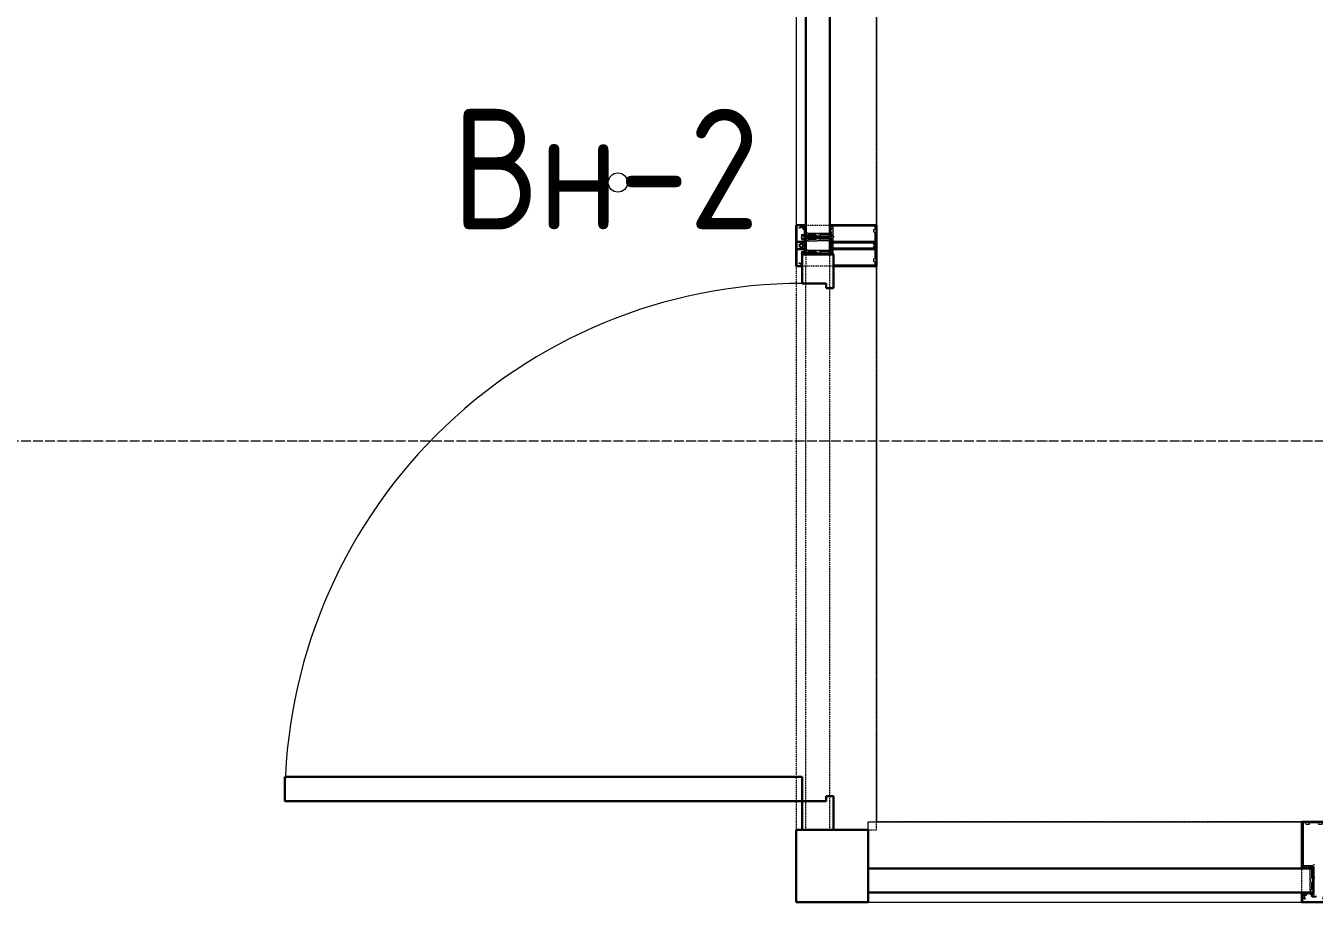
# Model space of a CAD drawing. Header units: millimetres. Extents: x 749182 to 2267578, y 70462 to 311449.
# Drawn here: x 1978519 to 1981193, y 74966 to 76785 of the extents above; entities that cross this region are included whole.
import ezdxf

# ---------------------------------------------------------------- set-up
doc = ezdxf.new("R2010")
doc.units = ezdxf.units.MM
for name, pattern in [('ADSK_Линия сетки', [25, 20, -2.5, 0, -2.5]), ('ADSK_Сверху', [4.5, 3, -1.5]), ('осеваяX2', [4, 2.5, -0.5, 0.5, -0.5])]:
    doc.linetypes.add(name, pattern=pattern)
for name, color, linetype, lineweight in [('Витраж', 7, 'Continuous', 9), ('Двери', 7, 'Continuous', 20), ('Марки', 7, 'Continuous', 20), ('Оси', 165, 'осеваяX2', 13), ('Панели витража', 7, 'Continuous', 9), ('Перекрытие', 7, 'Continuous', 18), ('Узлы', 7, 'Continuous', 18)]:
    doc.layers.add(name, color=color, linetype=linetype, lineweight=lineweight)
doc.styles.add('GOST Common_2', font='GOST_Common.ttf', dxfattribs={"width": 0.9, "height": 200})

# ---------------------------------------------------------------- blocks, each defined once
blk = doc.blocks.new('Системная панель - ADSK_Глухая_50 мм штриховка-1778540-01 План 1-го этажа маркировочный')
at = {"layer": 'Панели витража', "color": 253, "linetype": 'ADSK_Сверху', "true_color": 0xaaaaaa}
for p, q in [((-595, 25), (-618.8125, 25)), ((-618.8125, -25), (-618.8125, 25)), ((618.8125, 25), (595, 25)), ((618.8125, 25), (618.8125, -25)), ((-618.8125, -25), (-595, -25)), ((595, -25), (618.8125, -25))]:
    blk.add_line(p, q, dxfattribs=at)
blk = doc.blocks.new('Прямоугольный импост - 50х167мм-1778379-01 План 1-го этажа маркировочный')
at = {"layer": 'Витраж', "color": 253, "linetype": 'ADSK_Сверху', "true_color": 0xaaaaaa}
for p, q in [((21917.4, 1994.5), (21897.4, 1994.5)), ((21897.4, 1994.5), (21897.4, 1944.5)), ((21967.4, 1994.5), (21917.4, 1994.5)), ((21917.4, 1968.3), (21917.4, 1994.5)), ((22064.4, 1994.5), (21967.4, 1994.5)), ((21967.4, 1968.3), (21967.4, 1994.5)), ((22064.4, 1944.5), (22064.4, 1994.5)), ((21897.4, 754.5), (21897.4, 704.5)), ((22064.4, 704.5), (22064.4, 754.5)), ((21917.4, 728.3), (21917.4, 730.7)), ((21967.4, 728.3), (21967.4, 730.7)), ((21897.4, 704.5), (21917.4, 704.5)), ((21967.4, 704.5), (22064.4, 704.5))]:
    blk.add_line(p, q, dxfattribs=at)
blk = doc.blocks.new('Прямоугольный импост - 50х167мм-1777086-01 План 1-го этажа маркировочный')
at = {"layer": 'Витраж', "color": 253, "linetype": 'ADSK_Сверху', "true_color": 0xaaaaaa}
for p, q in [((21917.4, 1944.5), (21897.4, 1944.5)), ((21897.4, 1944.5), (21897.4, 754.5)), ((21967.4, 1944.5), (21917.4, 1944.5)), ((21917.4, 754.5), (21917.4, 1944.5)), ((22064.4, 1944.5), (21967.4, 1944.5)), ((21967.4, 754.5), (21967.4, 1944.5)), ((22064.4, 754.5), (22064.4, 1944.5)), ((21897.4, 754.5), (21917.4, 754.5)), ((21917.4, 754.5), (21967.4, 754.5)), ((21967.4, 754.5), (22064.4, 754.5))]:
    blk.add_line(p, q, dxfattribs=at)
blk = doc.blocks.new('Прямоугольный импост - 50х167мм-V12-01 План 1-го этажа маркировочный')
at = {"layer": 'Витраж', "color": 253, "linetype": 'ADSK_Сверху', "true_color": 0xaaaaaa}
for p, q in [((-25, 25), (-25, 122)), ((-25, 122), (25, 122)), ((-25, -45), (-25, -25)), ((25, -45), (-25, -45))]:
    blk.add_line(p, q, dxfattribs=at)
blk = doc.blocks.new('Прямоугольный импост - 50х167мм-1775888-01 План 1-го этажа маркировочный')
at = {"layer": 'Витраж', "color": 253, "linetype": 'ADSK_Сверху', "true_color": 0xaaaaaa}
for p, q in [((25597.4, -483.5), (25572.4, -483.5)), ((27272.4, -483.5), (27247.4, -483.5)), ((25573.6, -580.5), (25572.4, -580.5)), ((27272.4, -580.5), (27271.2, -580.5)), ((25573.6, -630.5), (25572.4, -630.5)), ((27272.4, -630.5), (27271.2, -630.5)), ((25572.4, -650.5), (25597.4, -650.5)), ((27247.4, -650.5), (27272.4, -650.5))]:
    blk.add_line(p, q, dxfattribs=at)
blk = doc.blocks.new('Прямоугольный импост - 50х167мм-V13-01 План 1-го этажа маркировочный')
at = {"layer": 'Витраж', "color": 253, "linetype": 'ADSK_Сверху', "true_color": 0xaaaaaa}
for p, q in [((22047.4, -500.5), (22047.4, -580.5)), ((22947.4, -483.5), (22064.4, -483.5)), ((22947.4, -580.5), (22947.4, -483.5)), ((22047.4, -580.5), (22047.4, -630.5)), ((22947.4, -580.5), (22047.4, -580.5)), ((22947.4, -630.5), (22947.4, -580.5)), ((22047.4, -630.5), (22047.4, -650.5)), ((22947.4, -630.5), (22047.4, -630.5)), ((22947.4, -650.5), (22947.4, -630.5)), ((22047.4, -650.5), (22947.4, -650.5))]:
    blk.add_line(p, q, dxfattribs=at)
blk = doc.blocks.new('Прямоугольный импост - 50х167мм-1778327-01 План 1-го этажа маркировочный')
at = {"layer": 'Витраж', "color": 253, "linetype": 'ADSK_Сверху', "true_color": 0xaaaaaa}
for p, q in [((-25, 122), (25, 122)), ((25, -45), (-25, -45))]:
    blk.add_line(p, q, dxfattribs=at)
blk = doc.blocks.new('Системная панель - ADSK_Cтеклопакет_50мм-1778394-01 План 1-го этажа маркировочный')
at = {"layer": 'Панели витража', "color": 253, "linetype": 'ADSK_Сверху', "true_color": 0xaaaaaa}
for p, q in [((16.3125, 25), (-16.3125, 25)), ((-16.3125, -25), (-16.3125, 25)), ((16.3125, 25), (16.3125, -25)), ((-16.3125, -25), (16.3125, -25))]:
    blk.add_line(p, q, dxfattribs=at)
blk = doc.blocks.new('Прямоугольный импост - 50х167мм-V15-01 План 1-го этажа маркировочный')
at = {"layer": 'Витраж', "color": 253, "linetype": 'ADSK_Сверху', "true_color": 0xaaaaaa}
for p, q in [((-25, 122), (25, 122)), ((25, 122), (25, 25)), ((25, -25), (25, -45)), ((25, -45), (-25, -45))]:
    blk.add_line(p, q, dxfattribs=at)
blk = doc.blocks.new('Системная панель - ADSK_Cтеклопакет_50мм-1788444-01 План 1-го этажа маркировочный')
at = {"layer": 'Панели витража', "color": 253, "linetype": 'ADSK_Сверху', "true_color": 0xaaaaaa}
for p, q in [((596.90625, 25), (573.09375, 25)), ((596.90625, 25), (596.90625, -25)), ((573.09375, -25), (596.90625, -25))]:
    blk.add_line(p, q, dxfattribs=at)
blk = doc.blocks.new('Прямоугольный импост - 50х167мм-1777245-01 План 1-го этажа маркировочный')
at = {"layer": 'Витраж', "color": 253, "linetype": 'ADSK_Сверху', "true_color": 0xaaaaaa}
for p, q in [((28277.4, 1944.5), (28180.4, 1944.5)), ((28180.4, 1944.5), (28180.4, 774.5)), ((28327.4, 1944.5), (28277.4, 1944.5)), ((28277.4, 1944.5), (28277.4, 774.5)), ((28347.4, 1944.5), (28327.4, 1944.5)), ((28327.4, 1944.5), (28327.4, 774.5)), ((28347.4, 774.5), (28347.4, 1944.5)), ((28180.4, 774.5), (28277.4, 774.5)), ((28277.4, 774.5), (28327.4, 774.5)), ((28327.4, 774.5), (28347.4, 774.5))]:
    blk.add_line(p, q, dxfattribs=at)
blk = doc.blocks.new('Системная панель - ADSK_Cтеклопакет_50мм-V16-01 План 1-го этажа маркировочный')
at = {"layer": 'Панели витража', "color": 253, "linetype": 'ADSK_Сверху', "true_color": 0xaaaaaa}
for p, q in [((-438.09375, 25), (-461.90625, 25)), ((-461.90625, -25), (-461.90625, 25)), ((-461.90625, -25), (-438.09375, -25))]:
    blk.add_line(p, q, dxfattribs=at)
blk = doc.blocks.new('AC_ДверьВитражная_Однопольная_Алюминиевая - Двн-2-1795641-01 План 1-го этажа маркировочный')
at = {"layer": 'Двери', "lineweight": 30}
for p, q in [((-536.90625, 1106.3125), (-486.90625, 1106.3125)), ((-536.90625, 32.5), (-536.90625, 1106.3125)), ((-486.90625, 1106.3125), (-486.90625, 32.5)), ((-596.90625, 32.5), (-536.90625, 32.5)), ((-596.90625, -32.5), (-596.90625, 32.5)), ((-486.90625, 32.5), (-536.90625, 32.5)), ((-536.90625, 32.5), (-536.90625, -17.5)), ((536.90625, 32.5), (596.90625, 32.5)), ((536.90625, -17.5), (536.90625, 32.5)), ((596.90625, 32.5), (596.90625, -32.5)), ((-536.90625, -17.5), (-526.90625, -17.5)), ((-526.90625, -17.5), (-526.90625, -32.5)), ((526.90625, -17.5), (536.90625, -17.5)), ((526.90625, -32.5), (526.90625, -17.5)), ((-526.90625, -32.5), (-596.90625, -32.5)), ((596.90625, -32.5), (526.90625, -32.5))]:
    blk.add_line(p, q, dxfattribs=at)
at = {"layer": 'Двери'}
blk.add_arc((-536.90625, 32.5), 1073.8125, 360, 90, dxfattribs=at)
blk = doc.blocks.new('Системная панель - ADSK_Cтеклопакет_50мм-1788433-01 План 1-го этажа маркировочный')
at = {"layer": 'Панели витража', "lineweight": 30}
for p, q in [((618.8125, 25), (-618.8125, 25)), ((-618.8125, 25), (-618.8125, -25)), ((618.8125, -25), (618.8125, 25)), ((-618.8125, -25), (618.8125, -25))]:
    blk.add_line(p, q, dxfattribs=at)
blk = doc.blocks.new('Прямоугольный импост - 50х167мм-1777302-01 План 1-го этажа маркировочный')
at = {"layer": 'Витраж'}
for p, q in [((21917.4, 1994.5), (21967.4, 1994.5)), ((21897.4, 1944.5), (21897.4, 1927.4)), ((21897.4, 1927.4), (21897.4, 754.5)), ((22064.4, 1944.5), (22064.4, 1927.2)), ((22064.4, 1927.2), (22064.4, 754.5))]:
    blk.add_line(p, q, dxfattribs=at)
blk = doc.blocks.new('Прямоугольный импост - 50х167-1638810-01 План 1-го этажа маркировочный')
at = {"layer": 'Узлы'}
for p, q in [((-25, 122.5), (-25, 25.5)), ((25, 122.5), (-25, 122.5)), ((-22.5, 28), (-22.5, 120)), ((-22.5, 120), (-17.6, 120)), ((-16.1, 118.4), (-16.1, 116.9)), ((-16.1, 116.9), (-10.2, 116.9)), ((-10.2, 116.9), (-10.2, 118.4)), ((-8.6, 120), (8.6, 120)), ((10.2, 118.4), (10.2, 116.9)), ((10.2, 116.9), (16.1, 116.9)), ((16.1, 116.9), (16.1, 118.4)), ((17.6, 120), (22.5, 120)), ((22.5, 120), (22.5, 28)), ((25, 25.5), (25, 122.5)), ((-21, 28), (-22.5, 28)), ((-21, 31.1), (-21, 28)), ((-4.1, 31.8), (-20.2, 31.8)), ((-17.2, 29.3), (-15.8, 29.3)), ((-11, 26.3), (-11, 28.5)), ((-10.5, 29.3), (-10.5, 27.4)), ((-10.2, 29.3), (-5.9, 29.3)), ((-5.4, 5.1), (-5.4, 27.8)), ((-5.1, 28.5), (-5.1, 26.3)), ((-2.6, 28.8), (-2.6, 30.3)), ((2.6, 28.8), (-2.6, 28.8)), ((2.6, 30.3), (2.6, 28.8)), ((20.2, 31.8), (4.1, 31.8)), ((5.1, 26.3), (5.1, 28.5)), ((5.4, 27.8), (5.4, 5.1)), ((5.9, 29.3), (10.2, 29.3)), ((10.5, 27.4), (10.5, 29.3)), ((11, 28.5), (11, 26.3)), ((15.8, 29.3), (17.2, 29.3)), ((21, 28), (21, 31.1)), ((22.5, 28), (21, 28)), ((-25, 25.5), (-18.1, 25.5)), ((-15, 25.5), (-11.8, 25.5)), ((-9.7, 26.7), (-8, 26.7)), ((-8, 26.7), (-8, 2.5)), ((-8, -19.1), (-8, 0)), ((-7.7, 2.2), (-6.7, 2.2)), ((-6.7, 0.3), (-7.7, 0.3)), ((-6.4, 2), (-6.4, 0.6)), ((-3.5, 5.1), (-5.4, 5.1)), ((-4.3, 25.5), (-0.8, 25.5)), ((-2.5, -1.3), (-1.1, 4.3)), ((-0.8, 25.5), (0, 26.3)), ((0, 26.3), (0.8, 25.5)), ((0.8, 25.5), (4.3, 25.5)), ((1.1, 4.3), (2.5, -1.3)), ((5.4, 5.1), (3.5, 5.1)), ((6.4, 0.6), (6.4, 2)), ((6.7, 2.2), (7.7, 2.2)), ((7.7, 0.3), (6.7, 0.3)), ((8, 2.5), (8, 26.7)), ((8, 26.7), (9.7, 26.7)), ((8, -19.1), (8, 0)), ((11.8, 25.5), (15, 25.5)), ((18.1, 25.5), (25, 25.5)), ((-25, -25), (-25, -29.7)), ((-22.4, -24.5), (-24.5, -24.5)), ((-5.7, -24.5), (-18.4, -24.5)), ((-6.9, -19.1), (-8, -19.1)), ((-6.9, -19.1), (-6.6, -19.5)), ((-6.6, -19.5), (-6.2, -19.1)), ((-6.2, -19.1), (-4.3, -19.1)), ((-5.3, -24.1), (-5.7, -24.5)), ((-5, -24.5), (-5.3, -24.1)), ((5, -24.5), (-5, -24.5)), ((-2.4, -0.9), (-4.9, -3.8)), ((-4.9, -3.8), (-4.9, -19.1)), ((-4.9, -3.8), (4.9, -3.8)), ((-4.3, -19.1), (-3.9, -19.5)), ((-3.9, -19.5), (-3.6, -19.1)), ((-3.6, -19.1), (-2.5, -19.1)), ((-2.5, -19.1), (-2.5, -1.1)), ((2.4, -0.9), (-2.4, -0.9)), ((4.9, -3.8), (2.4, -0.9)), ((2.5, -1.3), (2.5, -19.1)), ((2.5, -19.1), (3.6, -19.1)), ((3.6, -19.1), (3.9, -19.5)), ((3.9, -19.5), (4.3, -19.1)), ((4.3, -19.1), (6.2, -19.1)), ((4.9, -3.8), (4.9, -19.1)), ((5.3, -24.1), (5, -24.5)), ((5.7, -24.5), (5.3, -24.1)), ((18.4, -24.5), (5.7, -24.5)), ((6.2, -19.1), (6.6, -19.5)), ((6.6, -19.5), (6.9, -19.1)), ((8, -19.1), (6.9, -19.1)), ((24.5, -24.5), (22.4, -24.5)), ((25, -29.7), (25, -25)), ((-25, -32.3), (-25, -44.5)), ((-25, -44.5), (25, -44.5)), ((-24.2, -30.5), (-23.2, -30.5)), ((-23.7, -43.2), (-23.7, -32.8)), ((-23.7, -32.8), (-23, -32.8)), ((-8.4, -43.2), (-23.7, -43.2)), ((-23, -30.7), (-23.5, -30.7)), ((-22.8, -33), (-20.1, -37.6)), ((-19.3, -28.3), (-21.5, -28.3)), ((-19.9, -33.9), (-19.9, -30.5)), ((-19.9, -30.5), (-17, -30.5)), ((-18.4, -36.6), (-19.9, -33.9)), ((-15.5, -29), (-15.5, -27)), ((-15.5, -27), (-8.3, -27)), ((0, -43), (-8.4, -43.2)), ((-8.3, -27), (-7.6, -27.7)), ((-0.4, -27.7), (-7.6, -27.7)), ((-0.4, -27.7), (0, -27.3)), ((0, -27.3), (0.4, -27.7)), ((15.9, -43.2), (0, -43)), ((7.6, -27.7), (0.4, -27.7)), ((7.6, -27.7), (8.3, -27)), ((8.3, -27), (15.5, -27)), ((15.5, -27), (15.5, -29)), ((23.7, -43.2), (15.9, -43.2)), ((17, -30.5), (19.9, -30.5)), ((18, -27), (18, -26.8)), ((19.9, -33.9), (18.4, -36.6)), ((21.5, -28.3), (19.3, -28.3)), ((19.9, -30.5), (19.9, -33.9)), ((20.1, -37.6), (22.8, -33)), ((22.8, -26.8), (22.8, -27)), ((23.5, -30.7), (23, -30.7)), ((23, -32.8), (23.7, -32.8)), ((23.2, -30.5), (24.2, -30.5)), ((23.7, -32.8), (23.7, -43.2)), ((25, -44.5), (25, -32.3))]:
    blk.add_line(p, q, dxfattribs=at)
at = {"layer": 'Узлы', "lineweight": 9}
for p, q in [((0, 33.9), (-2.4, 31.5)), ((-2.4, 31.5), (-2.4, -0.9)), ((2.4, 31.5), (0, 33.9)), ((2.4, -0.9), (2.4, 31.5)), ((-8, -24.5), (-8, -19.1)), ((-2.5, -19.1), (-2.5, -24.5)), ((2.5, -19.1), (2.5, -24.5)), ((8, -19.1), (8, -24.5)), ((-6.3, -28.7), (-6.3, -27.7)), ((6.4, -28.7), (-6.3, -28.7)), ((-5.2, -32.2), (-5.2, -28.7)), ((-5.1, -32.3), (5.1, -32.3)), ((3.9, -33.1), (-3.9, -33.1)), ((-2.6, -32.2), (-2.6, -28.7)), ((2.6, -32.2), (2.6, -28.7)), ((5.2, -32.2), (5.2, -28.7)), ((6.4, -27.7), (6.4, -28.7))]:
    blk.add_line(p, q, dxfattribs=at)
at = {"layer": 'Узлы'}
for centre, radius, start, end in [((-17.6, 118.4), 1.52, 0, 90), ((-8.6, 118.4), 1.52, 90, 180), ((8.6, 118.4), 1.52, 0, 90), ((17.6, 118.4), 1.52, 90, 180), ((-20.2, 31.1), 0.762, 90, 180), ((-17.2, 28), 1.27, 90, 180), ((-16.2, 27.8), 2.29, 180, 225.1897), ((-15.8, 28), 1.27, 0, 90), ((-16.9, 27.8), 2.29, 314.8103, 0), ((-10.2, 28.5), 0.762, 90, 180), ((-9.7, 27.4), 0.762, 180, 270), ((-6.9, 27.8), 1.52, 360, 90), ((-5.9, 28.5), 0.762, 0, 90), ((-4.1, 30.3), 1.52, 360, 90), ((4.1, 30.3), 1.52, 90, 180), ((5.9, 28.5), 0.762, 90, 180), ((6.9, 27.8), 1.52, 90, 180), ((9.7, 27.4), 0.762, 270, 0), ((10.2, 28.5), 0.762, 0, 90), ((15.8, 28), 1.27, 90, 180), ((16.9, 27.8), 2.29, 180, 225.1897), ((17.2, 28), 1.27, 0, 90), ((16.2, 27.8), 2.29, 314.8103, 0), ((20.2, 31.1), 0.762, 0, 90), ((-18.1, 25.9), 0.381, 270, 45.1897), ((-15, 25.9), 0.381, 134.8103, 270), ((-11.8, 26.3), 0.762, 270, 0), ((-7.7, 2.5), 0.254, 180, 270), ((-7.7, 0), 0.254, 90, 180), ((-6.7, 2), 0.254, 360, 90), ((-6.7, 0.6), 0.254, 270, 360), ((-4.3, 26.3), 0.762, 180, 270), ((0, 4), 3.63, 17.5064, 162.4936), ((0, 4), 1.09, 15, 165), ((4.3, 26.3), 0.762, 270, 0), ((6.7, 2), 0.254, 90, 180), ((6.7, 0.6), 0.254, 180, 270), ((7.7, 2.5), 0.254, 270, 0), ((7.7, 0), 0.254, 0, 90), ((11.8, 26.3), 0.762, 180, 270), ((15, 25.9), 0.381, 270, 45.1897), ((18.1, 25.9), 0.381, 134.8103, 270), ((-24.5, -25), 0.508, 90, 180), ((-20.5, -26.8), 2.29, 134.8103, 180), ((-22.4, -24.9), 0.381, 314.8103, 90), ((-18.4, -24.9), 0.381, 90, 225.1897), ((-20.3, -26.8), 2.29, 0, 45.1897), ((20.3, -26.8), 2.29, 134.8103, 180), ((18.4, -24.9), 0.381, 314.8103, 90), ((22.4, -24.9), 0.381, 90, 225.1897), ((20.5, -26.8), 2.29, 0, 45.1897), ((24.5, -25), 0.508, 0, 90), ((-24.2, -29.7), 0.762, 180, 270), ((-23.5, -32.3), 1.52, 90, 180), ((-23.2, -31.8), 1.27, 288.6629, 90), ((-23, -31.8), 1.02, 270, 90), ((-21.5, -27), 1.27, 180, 270), ((-19.3, -37.1), 1.02, 210, 30), ((-19.3, -27), 1.27, 270, 0), ((-17, -29), 1.52, 270, 0), ((17, -29), 1.52, 180, 270), ((19.3, -27), 1.27, 180, 270), ((19.3, -37.1), 1.02, 150, 330), ((21.5, -27), 1.27, 270, 0), ((23.2, -31.8), 1.27, 90, 251.3371), ((23, -31.8), 1.02, 90, 270), ((23.5, -32.3), 1.52, 360, 90), ((24.2, -29.7), 0.762, 270, 0)]:
    blk.add_arc(centre, radius, start, end, dxfattribs=at)
at = {"layer": 'Узлы', "lineweight": 9}
for centre, radius, start, end in [((-3.9, -31.7), 1.38, 200.9416, 339.0732), ((0, -28.9), 4.19, 234.2873, 305.7127), ((3.9, -31.7), 1.38, 200.9416, 339.0732)]:
    blk.add_arc(centre, radius, start, end, dxfattribs=at)
blk = doc.blocks.new('Прямоугольный импост - 50х167мм-1788423-01 План 1-го этажа маркировочный')
at = {"layer": 'Витраж', "lineweight": 30}
for p, q in [((-25, 25), (-25, 122)), ((-25, 122), (25, 122)), ((25, 122), (25, 25)), ((-1.1875, 25), (-25, 25)), ((-1.1875, -25), (-1.1875, 25)), ((25, 25), (1.1875, 25)), ((1.1875, 25), (1.1875, -25)), ((-25, -45), (-25, -25)), ((-25, -25), (-1.1875, -25)), ((1.1875, -25), (25, -25)), ((25, -25), (25, -45)), ((25, -45), (-25, -45))]:
    blk.add_line(p, q, dxfattribs=at)
blk = doc.blocks.new('Системная панель - ADSK_Cтеклопакет_50мм-1778486-01 План 1-го этажа маркировочный')
at = {"layer": 'Панели витража', "lineweight": 30}
for p, q in [((461.90625, 25), (-461.90625, 25)), ((-461.90625, 25), (-461.90625, -25)), ((461.90625, -25), (461.90625, 25)), ((-461.90625, -25), (461.90625, -25))]:
    blk.add_line(p, q, dxfattribs=at)
blk = doc.blocks.new('Прямоугольный импост - 50х167-V217-01 План 1-го этажа маркировочный')
at = {"layer": 'Узлы'}
for p, q in [((-25, 122.5), (-25, 33)), ((25, 122.5), (-25, 122.5)), ((-22.5, 33), (-22.5, 120)), ((-22.5, 120), (-17.6, 120)), ((-16.1, 118.4), (-16.1, 116.9)), ((-16.1, 116.9), (-10.2, 116.9)), ((-10.2, 116.9), (-10.2, 118.4)), ((-8.6, 120), (8.6, 120)), ((10.2, 118.4), (10.2, 116.9)), ((10.2, 116.9), (16.1, 116.9)), ((16.1, 116.9), (16.1, 118.4)), ((17.6, 120), (22.5, 120)), ((22.5, 120), (22.5, 28)), ((25, 25.5), (25, 122.5)), ((2.6, 28.8), (-1.2, 28.8)), ((2.6, 30.3), (2.6, 28.8)), ((20.2, 31.8), (4.1, 31.8)), ((5.1, 26.3), (5.1, 28.5)), ((5.4, 27.8), (5.4, 5.1)), ((5.9, 29.3), (10.2, 29.3)), ((10.5, 27.4), (10.5, 29.3)), ((11, 28.5), (11, 26.3)), ((15.8, 29.3), (17.2, 29.3)), ((21, 28), (21, 31.1)), ((22.5, 28), (21, 28)), ((-0.8, 25.5), (0, 26.3)), ((0, 26.3), (0.8, 25.5)), ((0.8, 25.5), (4.3, 25.5)), ((1.1, 4.3), (2.5, -1.3)), ((5.4, 5.1), (3.5, 5.1)), ((6.4, 0.6), (6.4, 2)), ((6.7, 2.2), (7.7, 2.2)), ((7.7, 0.3), (6.7, 0.3)), ((8, 2.5), (8, 26.7)), ((8, 26.7), (9.7, 26.7)), ((8, -19.1), (8, 0)), ((11.8, 25.5), (15, 25.5)), ((18.1, 25.5), (25, 25.5)), ((2.4, -0.9), (-1.2, -0.9)), ((-1.2, -3.8), (4.9, -3.8)), ((5, -24.5), (-1.2, -24.5)), ((4.9, -3.8), (2.4, -0.9)), ((2.5, -1.3), (2.5, -19.1)), ((2.5, -19.1), (3.6, -19.1)), ((3.6, -19.1), (3.9, -19.5)), ((3.9, -19.5), (4.3, -19.1)), ((4.3, -19.1), (6.2, -19.1)), ((4.9, -3.8), (4.9, -19.1)), ((5.3, -24.1), (5, -24.5)), ((5.7, -24.5), (5.3, -24.1)), ((18.4, -24.5), (5.7, -24.5)), ((6.2, -19.1), (6.6, -19.5)), ((6.6, -19.5), (6.9, -19.1)), ((8, -19.1), (6.9, -19.1)), ((24.5, -24.5), (22.4, -24.5)), ((25, -29.7), (25, -25)), ((-25, -32.3), (-25, -44.5)), ((-25, -44.5), (25, -44.5)), ((-23.7, -43.2), (-23.7, -32.8)), ((-23.7, -32.8), (-23, -32.8)), ((-8.4, -43.2), (-23.7, -43.2)), ((-22.8, -33), (-20.1, -37.6)), ((-19.9, -33.9), (-19.9, -32)), ((-18.4, -36.6), (-19.9, -33.9)), ((0, -43), (-8.4, -43.2)), ((-0.4, -27.7), (0, -27.3)), ((0, -27.3), (0.4, -27.7)), ((15.9, -43.2), (0, -43)), ((7.6, -27.7), (0.4, -27.7)), ((7.6, -27.7), (8.3, -27)), ((8.3, -27), (15.5, -27)), ((15.5, -27), (15.5, -29)), ((23.7, -43.2), (15.9, -43.2)), ((17, -30.5), (19.9, -30.5)), ((18, -27), (18, -26.8)), ((19.9, -33.9), (18.4, -36.6)), ((21.5, -28.3), (19.3, -28.3)), ((19.9, -30.5), (19.9, -33.9)), ((20.1, -37.6), (22.8, -33)), ((22.8, -26.8), (22.8, -27)), ((23.5, -30.7), (23, -30.7)), ((23, -32.8), (23.7, -32.8)), ((23.2, -30.5), (24.2, -30.5)), ((23.7, -32.8), (23.7, -43.2)), ((25, -44.5), (25, -32.3))]:
    blk.add_line(p, q, dxfattribs=at)
at = {"layer": 'Узлы', "lineweight": 9}
for p, q in [((0, 33.9), (-1.2, 32.7)), ((2.4, 31.5), (0, 33.9)), ((2.4, -0.9), (2.4, 31.5)), ((2.5, -19.1), (2.5, -24.5)), ((8, -19.1), (8, -24.5)), ((-5.1, -32.3), (5.1, -32.3)), ((3.9, -33.1), (-3.9, -33.1)), ((6.4, -28.7), (-1.2, -28.7)), ((2.6, -32.2), (2.6, -28.7)), ((5.2, -32.2), (5.2, -28.7)), ((6.4, -27.7), (6.4, -28.7))]:
    blk.add_line(p, q, dxfattribs=at)
at = {"layer": 'Узлы'}
for centre, radius, start, end in [((-17.6, 118.4), 1.52, 0, 90), ((-8.6, 118.4), 1.52, 90, 180), ((8.6, 118.4), 1.52, 0, 90), ((17.6, 118.4), 1.52, 90, 180), ((4.1, 30.3), 1.52, 90, 180), ((5.9, 28.5), 0.762, 90, 180), ((6.9, 27.8), 1.52, 90, 180), ((9.7, 27.4), 0.762, 270, 0), ((10.2, 28.5), 0.762, 0, 90), ((15.8, 28), 1.27, 90, 180), ((16.9, 27.8), 2.29, 180, 225.1897), ((17.2, 28), 1.27, 0, 90), ((16.2, 27.8), 2.29, 314.8103, 0), ((20.2, 31.1), 0.762, 0, 90), ((0, 4), 3.63, 17.5064, 114.8479), ((0, 4), 1.09, 15, 165), ((4.3, 26.3), 0.762, 270, 0), ((6.7, 2), 0.254, 90, 180), ((6.7, 0.6), 0.254, 180, 270), ((7.7, 2.5), 0.254, 270, 0), ((7.7, 0), 0.254, 0, 90), ((11.8, 26.3), 0.762, 180, 270), ((15, 25.9), 0.381, 270, 45.1897), ((18.1, 25.9), 0.381, 134.8103, 270), ((20.3, -26.8), 2.29, 134.8103, 180), ((18.4, -24.9), 0.381, 314.8103, 90), ((22.4, -24.9), 0.381, 90, 225.1897), ((20.5, -26.8), 2.29, 0, 45.1897), ((24.5, -25), 0.508, 0, 90), ((-19.3, -37.1), 1.02, 210, 30), ((17, -29), 1.52, 180, 270), ((19.3, -27), 1.27, 180, 270), ((19.3, -37.1), 1.02, 150, 330), ((21.5, -27), 1.27, 270, 0), ((23.2, -31.8), 1.27, 90, 251.3371), ((23, -31.8), 1.02, 90, 270), ((23.5, -32.3), 1.52, 360, 90), ((24.2, -29.7), 0.762, 270, 0)]:
    blk.add_arc(centre, radius, start, end, dxfattribs=at)
at = {"layer": 'Узлы', "lineweight": 9}
for centre, radius, start, end in [((-3.9, -31.7), 1.38, 200.9416, 339.0732), ((0, -28.9), 4.19, 234.2873, 305.7127), ((3.9, -31.7), 1.38, 200.9416, 339.0732)]:
    blk.add_arc(centre, radius, start, end, dxfattribs=at)
blk = doc.blocks.new('Прямоугольный импост - 50х167мм-V218-01 План 1-го этажа маркировочный')
at = {"layer": 'Витраж', "lineweight": 30}
for p, q in [((-25, 32.5), (-25, 122)), ((-25, 122), (25, 122)), ((25, 122), (25, 25)), ((25, 25), (1.1875, 25)), ((1.1875, 25), (1.1875, -25)), ((1.1875, -25), (25, -25)), ((25, -25), (25, -45)), ((-25, -45), (-25, -32.5)), ((25, -45), (-25, -45))]:
    blk.add_line(p, q, dxfattribs=at)
blk = doc.blocks.new('Системная панель - ADSK_Cтеклопакет_50мм-1788435-01 План 1-го этажа маркировочный')
at = {"layer": 'Панели витража', "lineweight": 30}
for p, q in [((16.3125, 25), (-16.3125, 25)), ((-16.3125, 25), (-16.3125, -25)), ((16.3125, -25), (16.3125, 25)), ((-16.3125, -25), (16.3125, -25))]:
    blk.add_line(p, q, dxfattribs=at)
blk = doc.blocks.new('Прямоугольный импост - 50х167мм-1788424-01 План 1-го этажа маркировочный')
at = {"layer": 'Витраж', "lineweight": 30}
for p, q in [((-25, 32.5), (-25, 122)), ((-25, 122), (25, 122)), ((25, 122), (25, 25)), ((25, 25), (1.1875, 25)), ((1.1875, 25), (1.1875, -25)), ((1.1875, -25), (25, -25)), ((25, -25), (25, -45)), ((-25, -45), (-25, -32.5)), ((25, -45), (-25, -45))]:
    blk.add_line(p, q, dxfattribs=at)
blk = doc.blocks.new('ADSK_Марка_Стена - Экземпляр_ADSK_Позиция-74353-01 План 1-го этажа маркировочный')
at = {"layer": 'Марки', "lineweight": 9}
blk.add_circle((0, 0), 0.2, dxfattribs=at)

msp = doc.modelspace()

# ---------------------------------------------------------------- linework, layer by layer
at = {"layer": 'Витраж', "color": 253, "linetype": 'ADSK_Сверху', "true_color": 0xaaaaaa}
for p, q in [((1980137.6592, 76336.0968), (1980117.6592, 76336.0968)), ((1980117.6592, 76336.0968), (1980117.6592, 76286.0968)), ((1980284.6592, 76336.0968), (1980187.6592, 76336.0968)), ((1980284.6592, 76286.0968), (1980284.6592, 76336.0968)), ((1980137.6592, 76309.9093), (1980137.6592, 76312.2843)), ((1980187.6592, 76309.9093), (1980187.6592, 76312.2843)), ((1981192.6592, 75133.0968), (1981167.6592, 75133.0968)), ((1980117.6592, 75116.0968), (1980117.6592, 74966.0968)), ((1981192.6592, 75036.0968), (1981191.4717, 75036.0968)), ((1981192.6592, 74986.0968), (1981191.4717, 74986.0968)), ((1980117.6592, 74966.0968), (1980267.6592, 74966.0968)), ((1981167.6592, 74966.0968), (1981192.6592, 74966.0968))]:
    msp.add_line(p, q, dxfattribs=at)
at = {"layer": 'Витраж'}
for p, q in [((1980267.6592, 75116.0968), (1980267.6592, 75133.0968)), ((1980267.6592, 75133.0968), (1981167.6592, 75133.0968)), ((1980267.6592, 74966.0968), (1981167.6592, 74966.0968))]:
    msp.add_line(p, q, dxfattribs=at)
at = {"layer": 'Витраж', "lineweight": 30}
for p, q in [((1980130.1592, 75116.0968), (1980117.6592, 75116.0968)), ((1980117.6592, 75116.0968), (1980117.6592, 74966.0968)), ((1980267.6592, 75116.0968), (1980195.1592, 75116.0968)), ((1980267.6592, 74966.0968), (1980267.6592, 75116.0968)), ((1980117.6592, 74966.0968), (1980267.6592, 74966.0968))]:
    msp.add_line(p, q, dxfattribs=at)
at = {"layer": 'Оси', "linetype": 'ADSK_Линия сетки'}
msp.add_line((1947134.001, 75923.407), (2009148.6289, 75923.407), dxfattribs=at)
at = {"layer": 'Перекрытие'}
msp.add_line((1980284.6592, 76286.0968), (1980284.6592, 75133.0968), dxfattribs=at)

# ---------------------------------------------------------------- block references
at = {"layer": 'Витраж', "color": 253, "linetype": 'ADSK_Сверху', "true_color": 0xaaaaaa}
for name, p in [('Прямоугольный импост - 50х167мм-1778379-01 План 1-го этажа маркировочный', (1958220.2258, 75616.6187)), ('Прямоугольный импост - 50х167мм-1777086-01 План 1-го этажа маркировочный', (1958220.2258, 75616.6187)), ('Прямоугольный импост - 50х167мм-V13-01 План 1-го этажа маркировочный', (1958220.2258, 75616.6187)), ('Прямоугольный импост - 50х167мм-1775888-01 План 1-го этажа маркировочный', (1955620.2258, 75616.6187))]:
    msp.add_blockref(name, p, dxfattribs=at)
at = {"layer": 'Витраж'}
msp.add_blockref('Прямоугольный импост - 50х167мм-1777302-01 План 1-го этажа маркировочный', (1958220.2258, 75616.6187), dxfattribs=at)
at = {"layer": 'Витраж', "color": 253, "linetype": 'ADSK_Сверху', "true_color": 0xaaaaaa, "extrusion": (0, 0, -1), "rotation": 90.00000000000011}
for name, p in [('Прямоугольный импост - 50х167мм-V12-01 План 1-го этажа маркировочный', (-1980162.6592, 76346.0968)), ('Прямоугольный импост - 50х167мм-V15-01 План 1-го этажа маркировочный', (-1980162.6592, 76311.0968))]:
    msp.add_blockref(name, p, dxfattribs=at)
at = {"layer": 'Витраж', "lineweight": 9, "extrusion": (0, 0, -1), "rotation": 90.00000000000011}
for name, p in [('Прямоугольный импост - 50х167-1638810-01 План 1-го этажа маркировочный', (-1980162.1592, 76346.0968)), ('Прямоугольный импост - 50х167-V217-01 План 1-го этажа маркировочный', (-1980162.1592, 76311.0968))]:
    msp.add_blockref(name, p, dxfattribs=at)
at = {"layer": 'Витраж', "extrusion": (0, 0, -1), "rotation": 90.00000000000011}
for name, p in [('Прямоугольный импост - 50х167мм-1788423-01 План 1-го этажа маркировочный', (-1980162.6592, 76346.0968)), ('Прямоугольный импост - 50х167мм-1788424-01 План 1-го этажа маркировочный', (-1980162.6592, 76311.0968))]:
    msp.add_blockref(name, p, dxfattribs=at)
at = {"layer": 'Витраж', "color": 253, "linetype": 'ADSK_Сверху', "true_color": 0xaaaaaa, "rotation": 180}
msp.add_blockref('Прямоугольный импост - 50х167мм-1777245-01 План 1-го этажа маркировочный', (2008465.0926, 77060.5749), dxfattribs=at)
at = {"layer": 'Витраж', "color": 253, "linetype": 'ADSK_Сверху', "true_color": 0xaaaaaa, "extrusion": (0, 0, -1)}
msp.add_blockref('Прямоугольный импост - 50х167мм-1778327-01 План 1-го этажа маркировочный', (-1981192.6592, 75011.0968), dxfattribs=at)
at = {"layer": 'Витраж', "lineweight": 9, "extrusion": (0, 0, -1)}
msp.add_blockref('Прямоугольный импост - 50х167-V217-01 План 1-го этажа маркировочный', (-1981192.6592, 75010.5968), dxfattribs=at)
at = {"layer": 'Витраж', "extrusion": (0, 0, -1)}
msp.add_blockref('Прямоугольный импост - 50х167мм-V218-01 План 1-го этажа маркировочный', (-1981192.6592, 75011.0968), dxfattribs=at)
at = {"layer": 'Двери', "rotation": 89.9999999999999}
msp.add_blockref('AC_ДверьВитражная_Однопольная_Алюминиевая - Двн-2-1795641-01 План 1-го этажа маркировочный', (1980162.6592, 75713.0031), dxfattribs=at)
at = {"layer": 'Марки', "xscale": 99.99999999999993, "yscale": 99.99999999999993, "zscale": 99.99999999999993}
msp.add_blockref('ADSK_Марка_Стена - Экземпляр_ADSK_Позиция-74353-01 План 1-го этажа маркировочный', (1979747.7892, 76459.2901), dxfattribs=at)
at = {"layer": 'Панели витража', "color": 253, "linetype": 'ADSK_Сверху', "true_color": 0xaaaaaa}
for name, p, rotation in [('Системная панель - ADSK_Глухая_50 мм штриховка-1778540-01 План 1-го этажа маркировочный', (1980162.6592, 76966.0968), 89.9999999999999), ('Системная панель - ADSK_Cтеклопакет_50мм-1778394-01 План 1-го этажа маркировочный', (1980162.6592, 76328.5968), 89.9999999999999), ('Системная панель - ADSK_Cтеклопакет_50мм-1788444-01 План 1-го этажа маркировочный', (1980162.6592, 75713.0031), 89.9999999999999), ('Системная панель - ADSK_Cтеклопакет_50мм-V16-01 План 1-го этажа маркировочный', (1980729.5655, 75011.0968), 180)]:
    msp.add_blockref(name, p, dxfattribs=dict(at, rotation=rotation))
at = {"layer": 'Панели витража'}
for name, p, rotation in [('Системная панель - ADSK_Cтеклопакет_50мм-1788433-01 План 1-го этажа маркировочный', (1980162.6592, 76966.0968), 89.9999999999999), ('Системная панель - ADSK_Cтеклопакет_50мм-1788435-01 План 1-го этажа маркировочный', (1980162.6592, 76328.5968), 89.9999999999999), ('Системная панель - ADSK_Cтеклопакет_50мм-1778486-01 План 1-го этажа маркировочный', (1980729.5655, 75011.0968), 180)]:
    msp.add_blockref(name, p, dxfattribs=dict(at, rotation=rotation))

# ---------------------------------------------------------------- texts
at = {"layer": 'Марки', "lineweight": 9, "char_height": 250, "attachment_point": 1, "style": 'GOST Common_2'}
for s, insert, width in [('Вн', (1979403.7083, 76612.2712), 418.480875), ('-2', (1979748.9896, 76612.2712), 389.620125)]:
    msp.add_mtext(s, dxfattribs=dict(at, insert=insert, width=width))

doc.saveas('drawing.dxf')
